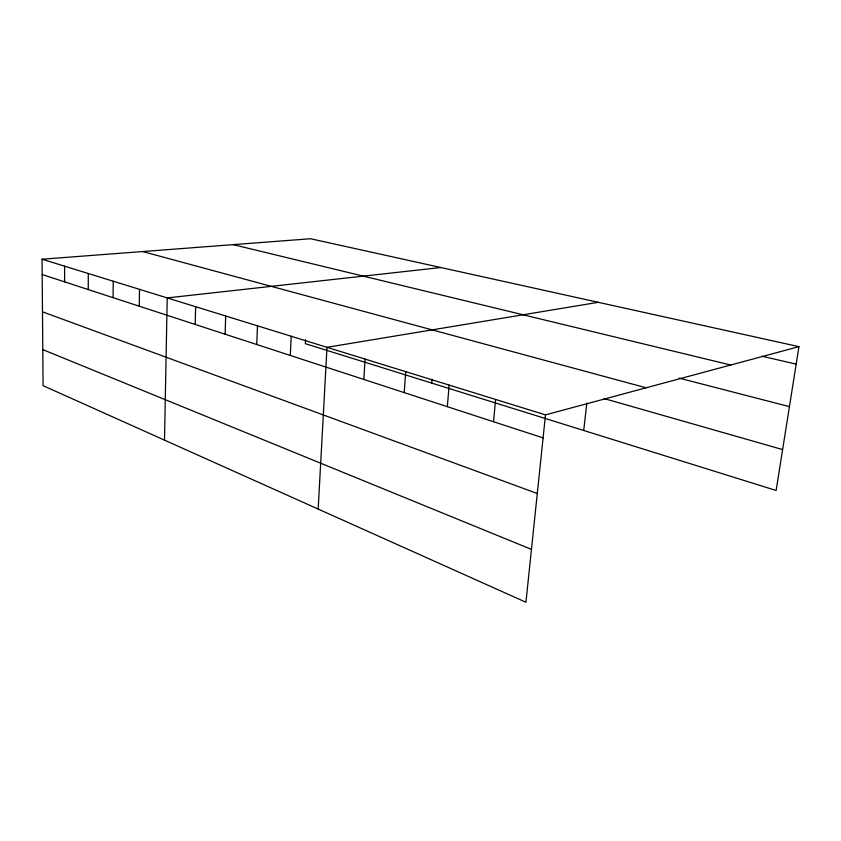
<?xml version="1.0" encoding="UTF-8"?>
<svg xmlns="http://www.w3.org/2000/svg" width="841" height="841" viewBox="0 0 841 841"><rect width="100%" height="100%" fill="white"/><g stroke="black" fill="none" stroke-linecap="round" stroke-linejoin="round"><path stroke-width="1.26" d="M88.252 289.567L88.284 273.504M113.093 297.672L113.209 281.22M139.27 306.208L139.49 289.346M164.5 440.137L167.222 297.914L440.81 267.522M195.196 324.447L195.648 306.702M225.104 334.203L225.693 315.995M256.757 344.516L257.483 325.824M290.303 355.459L291.196 336.253M305.535 339.753L305.336 343.675L776.127 490.471L798.95 346.65L310.56 238.739L42.05 259.217L43.08 385.672L525.94 602.261L545.494 414.876L798.95 346.65M318.171 509.068L327.002 347.322L598.245 302.308M363.817 379.428L365.099 359.096M404.206 392.6L405.719 371.659M431.759 383.097L432.064 379.28M447.349 406.676L449.126 385.083M493.53 421.73L495.601 399.454M583.717 430.476L586.829 403.07M762.083 356.248L796.175 364.153M233.178 244.647L730.713 365.015M679.097 378.114L789.426 406.634M142.655 251.543L646.13 387.785M604.195 398.592L782.614 449.578M42.05 259.217L545.494 414.876M42.176 274.544L543.086 437.898M42.481 311.822L537.283 493.509M42.786 349.604L531.459 549.383M64.589 266.187L64.641 281.872"/></g></svg>
